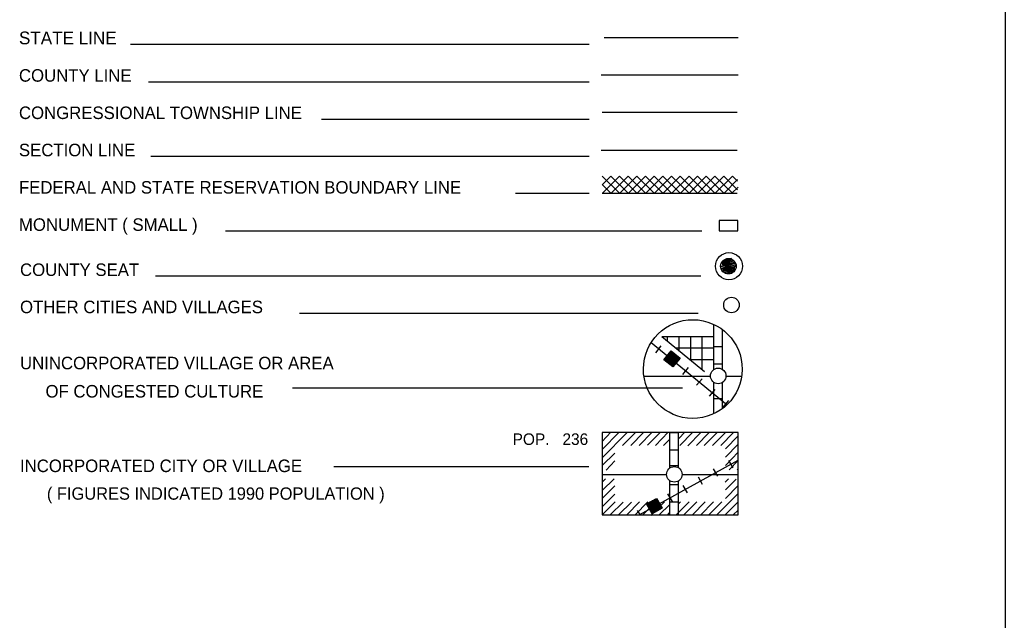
# Model space of a CAD drawing. Extents: x 1525239 to 1905682, y 15801625 to 16294365.
# Drawn here: x 1866758 to 1900851, y 16011472 to 16032268 of the extents above; entities that cross this region are included whole.
import ezdxf

# ---------------------------------------------------------------- set-up
doc = ezdxf.new("R2010")
doc.units = 0
doc.layers.add('L12', color=7, linetype='Continuous')
doc.layers.add('L23', color=7, linetype='Continuous')

msp = doc.modelspace()

# ---------------------------------------------------------------- linework, layer by layer
at = {"layer": 'L12'}
for p, q in [((1888348, 16019930), (1890650, 16019930)), ((1891194, 16019930), (1891733, 16019930)), ((1886891, 16016519), (1889135, 16016519)), ((1889673, 16016519), (1891574, 16016519))]:
    msp.add_line(p, q, dxfattribs=at)
at = {"layer": 'L23'}
for p, q in [((1886975, 16031653), (1891606, 16031653)), ((1870592, 16031415), (1886453, 16031415)), ((1886875, 16030364), (1891606, 16030364)), ((1871209, 16030121), (1886453, 16030121)), ((1877192, 16028828), (1886453, 16028828)), ((1886907, 16029071), (1891574, 16029071)), ((1871294, 16027539), (1886453, 16027539)), ((1886875, 16027745), (1891574, 16027745)), ((1886907, 16026853), (1887509, 16026256)), ((1886917, 16026261), (1887509, 16026853)), ((1886917, 16026557), (1887208, 16026853)), ((1887208, 16026853), (1887810, 16026256)), ((1887218, 16026261), (1887810, 16026853)), ((1887509, 16026853), (1888110, 16026256)), ((1887519, 16026261), (1888110, 16026853)), ((1887810, 16026853), (1888406, 16026256)), ((1887815, 16026261), (1888406, 16026853)), ((1888110, 16026853), (1888707, 16026256)), ((1888116, 16026261), (1888707, 16026853)), ((1888406, 16026853), (1889008, 16026256)), ((1888417, 16026261), (1889008, 16026853)), ((1888707, 16026853), (1889309, 16026256)), ((1888718, 16026261), (1889309, 16026853)), ((1889008, 16026853), (1889610, 16026256)), ((1889019, 16026261), (1889610, 16026853)), ((1889309, 16026853), (1889911, 16026256)), ((1889314, 16026261), (1889911, 16026853)), ((1889610, 16026853), (1890207, 16026256)), ((1889615, 16026261), (1890207, 16026853)), ((1889911, 16026853), (1890508, 16026256)), ((1889916, 16026261), (1890508, 16026853)), ((1890207, 16026853), (1890809, 16026256)), ((1890217, 16026261), (1890809, 16026853)), ((1890508, 16026853), (1891110, 16026256)), ((1890518, 16026261), (1891110, 16026853)), ((1890809, 16026853), (1891410, 16026256)), ((1890819, 16026261), (1891410, 16026853)), ((1891110, 16026853), (1891590, 16026372)), ((1891410, 16026853), (1891585, 16026679)), ((1886907, 16026557), (1887202, 16026261)), ((1891136, 16026277), (1891590, 16026731)), ((1891389, 16026261), (1891606, 16026473)), ((1886453, 16026246), (1883908, 16026246)), ((1886907, 16026256), (1891574, 16026256)), ((1873876, 16024957), (1890349, 16024957)), ((1871458, 16023394), (1890318, 16023394)), ((1876442, 16022106), (1890222, 16022106)), ((1890766, 16020163), (1890766, 16021720)), ((1891067, 16020163), (1891067, 16021536)), ((1888966, 16021303), (1890766, 16021303)), ((1889166, 16021155), (1889166, 16021303)), ((1889568, 16020812), (1889568, 16021303)), ((1889969, 16020511), (1889969, 16021303)), ((1890365, 16020163), (1890365, 16021303)), ((1888765, 16020738), (1888950, 16020971)), ((1889135, 16020606), (1889483, 16020648)), ((1889156, 16020638), (1889457, 16020664)), ((1889177, 16020664), (1889436, 16020685)), ((1889209, 16020696), (1889399, 16020712)), ((1889225, 16020722), (1889372, 16020728)), ((1889251, 16020743), (1889351, 16020754)), ((1889267, 16020770), (1889325, 16020770)), ((1889452, 16020902), (1890766, 16020902)), ((1890766, 16020955), (1891067, 16020955)), ((1889040, 16020495), (1889599, 16020553)), ((1889066, 16020522), (1889568, 16020569)), ((1889077, 16020479), (1889573, 16020527)), ((1889093, 16020548), (1889541, 16020596)), ((1889098, 16020453), (1889557, 16020506)), ((1889119, 16020580), (1889515, 16020622)), ((1889135, 16020432), (1889526, 16020469)), ((1889156, 16020411), (1889510, 16020448)), ((1889182, 16020390), (1889483, 16020421)), ((1889209, 16020363), (1889467, 16020395)), ((1889240, 16020369), (1889425, 16020606)), ((1889240, 16020337), (1889441, 16020363)), ((1889267, 16020321), (1889415, 16020337)), ((1889293, 16020295), (1889399, 16020305)), ((1889969, 16020506), (1890766, 16020506)), ((1890766, 16020353), (1891067, 16020353)), ((1889314, 16020279), (1889372, 16020279)), ((1889700, 16019988), (1889890, 16020221)), ((1890164, 16019613), (1890360, 16019835)), ((1890766, 16018621), (1890766, 16019714)), ((1891067, 16018806), (1891067, 16019714)), ((1876199, 16019518), (1889689, 16019518)), ((1890624, 16019228), (1890819, 16019460)), ((1890766, 16019154), (1891067, 16019154)), ((1891094, 16018848), (1891284, 16019080)), ((1886901, 16017665), (1887208, 16017982)), ((1886901, 16017385), (1887493, 16017982)), ((1886917, 16017111), (1887757, 16017961)), ((1887609, 16017522), (1888058, 16017971)), ((1887894, 16017528), (1888332, 16017971)), ((1888184, 16017522), (1888633, 16017982)), ((1888475, 16017538), (1888902, 16017961)), ((1888749, 16017528), (1889193, 16017982)), ((1889251, 16017971), (1889552, 16017971)), ((1889251, 16016752), (1889251, 16017971)), ((1889552, 16016762), (1889552, 16017971)), ((1889557, 16017771), (1889768, 16017987)), ((1889594, 16017522), (1890032, 16017971)), ((1889869, 16017512), (1890318, 16017971)), ((1890164, 16017528), (1890603, 16017971)), ((1890434, 16017522), (1890882, 16017971)), ((1890724, 16017522), (1891168, 16017971)), ((1891009, 16017522), (1891447, 16017971)), ((1889024, 16017528), (1889251, 16017744)), ((1891168, 16017406), (1891616, 16017855)), ((1891168, 16017121), (1891616, 16017570)), ((1886907, 16016831), (1887350, 16017264)), ((1889251, 16017369), (1889552, 16017369)), ((1891173, 16016836), (1891616, 16017290)), ((1887044, 16016672), (1887350, 16016989)), ((1891432, 16016752), (1891284, 16017010)), ((1891300, 16016678), (1891616, 16017005)), ((1877625, 16016794), (1886442, 16016794)), ((1889251, 16016831), (1889552, 16016831)), ((1890909, 16016461), (1890756, 16016720)), ((1891574, 16016678), (1891616, 16016720)), ((1886907, 16016260), (1887018, 16016371)), ((1886907, 16015970), (1887319, 16016371)), ((1889251, 16015120), (1889251, 16016303)), ((1889552, 16015120), (1889552, 16016303)), ((1890381, 16016171), (1890233, 16016429)), ((1891157, 16016260), (1891273, 16016371)), ((1891168, 16015986), (1891542, 16016361)), ((1886907, 16015685), (1887340, 16016128)), ((1889251, 16016171), (1889552, 16016171)), ((1889858, 16015880), (1889710, 16016139)), ((1891168, 16015695), (1891606, 16016139)), ((1886901, 16015120), (1887361, 16015569)), ((1886917, 16015410), (1887350, 16015843)), ((1887181, 16015120), (1887635, 16015563)), ((1887482, 16015130), (1887926, 16015563)), ((1887757, 16015120), (1888200, 16015569)), ((1888042, 16015120), (1888491, 16015569)), ((1888327, 16015130), (1888760, 16015563)), ((1888459, 16015468), (1888475, 16015521)), ((1888475, 16015437), (1888506, 16015537)), ((1888491, 16015410), (1888533, 16015553)), ((1888506, 16015389), (1888565, 16015569)), ((1888533, 16015347), (1888602, 16015595)), ((1888549, 16015310), (1888633, 16015611)), ((1888565, 16015289), (1888660, 16015627)), ((1888575, 16015252), (1888691, 16015637)), ((1888591, 16015104), (1889061, 16015579)), ((1888602, 16015220), (1888723, 16015664)), ((1888617, 16015189), (1888749, 16015669)), ((1888633, 16015162), (1888781, 16015695)), ((1888660, 16015178), (1888802, 16015664)), ((1888807, 16015294), (1888660, 16015563)), ((1888691, 16015194), (1888818, 16015637)), ((1888723, 16015215), (1888834, 16015595)), ((1888760, 16015231), (1888850, 16015569)), ((1888781, 16015247), (1888866, 16015537)), ((1889335, 16015590), (1889182, 16015854)), ((1889251, 16015569), (1889552, 16015569)), ((1889452, 16015115), (1889911, 16015579)), ((1889531, 16015490), (1889615, 16015569)), ((1889742, 16015130), (1890186, 16015569)), ((1890027, 16015120), (1890465, 16015569)), ((1890302, 16015115), (1890756, 16015569)), ((1890603, 16015136), (1891041, 16015569)), ((1890877, 16015120), (1891601, 16015854)), ((1891157, 16015120), (1891601, 16015563)), ((1888216, 16015130), (1888132, 16015273)), ((1888818, 16015262), (1888881, 16015511)), ((1888850, 16015289), (1888908, 16015479)), ((1888876, 16015294), (1888924, 16015447)), ((1888892, 16015130), (1889235, 16015468)), ((1888908, 16015310), (1888939, 16015421)), ((1888934, 16015331), (1888950, 16015389)), ((1889166, 16015115), (1889240, 16015194)), ((1891432, 16015120), (1891606, 16015289))]:
    msp.add_line(p, q, dxfattribs=at)
for points in [[(1900851, 16092704), (1900851, 15924249)], [(1891115, 16023922), (1891384, 16023996), (1891094, 16023912), (1891410, 16023970), (1891073, 16023864), (1891410, 16023949), (1891416, 16023954), (1891036, 16023838), (1891474, 16023922), (1891057, 16023790), (1891490, 16023869), (1891025, 16023722), (1891511, 16023838), (1891014, 16023637), (1891511, 16023780), (1891067, 16023621), (1891516, 16023737), (1891067, 16023553), (1891474, 16023679), (1891157, 16023510), (1891458, 16023621), (1891257, 16023495), (1891458, 16023574), (1891490, 16023695), (1891073, 16023595)], [(1888602, 16021087), (1891226, 16018938)], [(1888966, 16021303), (1890450, 16020089)], [(1888427, 16017971), (1886901, 16017971), (1886901, 16015120), (1891616, 16015120), (1891616, 16017971), (1888427, 16017971)], [(1888211, 16015136), (1891606, 16017021)]]:
    msp.add_lwpolyline(points, dxfattribs=at)
for points in [[(1891601, 16024957), (1891601, 16025311), (1890951, 16025311), (1890951, 16024957)], [(1889040, 16020495), (1889293, 16020807), (1889599, 16020553), (1889351, 16020247)], [(1888633, 16015162), (1888443, 16015505), (1888781, 16015695), (1888976, 16015352)]]:
    msp.add_lwpolyline(points, close=True, dxfattribs=at)
for centre, radius in [((1891292, 16023733), 469), ((1891274, 16023733), 269), ((1891378, 16022390), 269), ((1890919, 16019934), 269), ((1889402, 16016525), 269)]:
    msp.add_circle(centre, radius, dxfattribs=at)
msp.add_ellipse((1890042, 16020171), major_axis=(-10, -1709), ratio=0.999925, dxfattribs=at)

# ---------------------------------------------------------------- texts
for s, height, p in [('STATE LINE', 441.6, (1866732, 16031415)), ('COUNTY LINE', 433.31, (1866732, 16030121)), ('CONGRESSIONAL TOWNSHIP LINE', 433.31, (1866732, 16028828)), ('SECTION LINE', 433.31, (1866732, 16027539)), ('FEDERAL AND STATE RESERVATION BOUNDARY LINE', 433.31, (1866732, 16026246)), ('MONUMENT ( SMALL )', 433.31, (1866732, 16024957)), ('COUNTY SEAT', 433.31, (1866769, 16023394)), ('OTHER CITIES AND VILLAGES', 433.31, (1866769, 16022106)), ('UNINCORPORATED VILLAGE OR AREA', 433.31, (1866769, 16020163)), ('OF CONGESTED CULTURE', 433.31, (1867651, 16019186)), ('POP.   236', 400, (1883807, 16017544)), ('INCORPORATED CITY OR VILLAGE', 433.31, (1866769, 16016604)), ('( FIGURES INDICATED 1990 POPULATION )', 425.01, (1867698, 16015648))]:
    msp.add_text(s, height=height, dxfattribs=at).set_placement(p)

doc.saveas('drawing.dxf')
